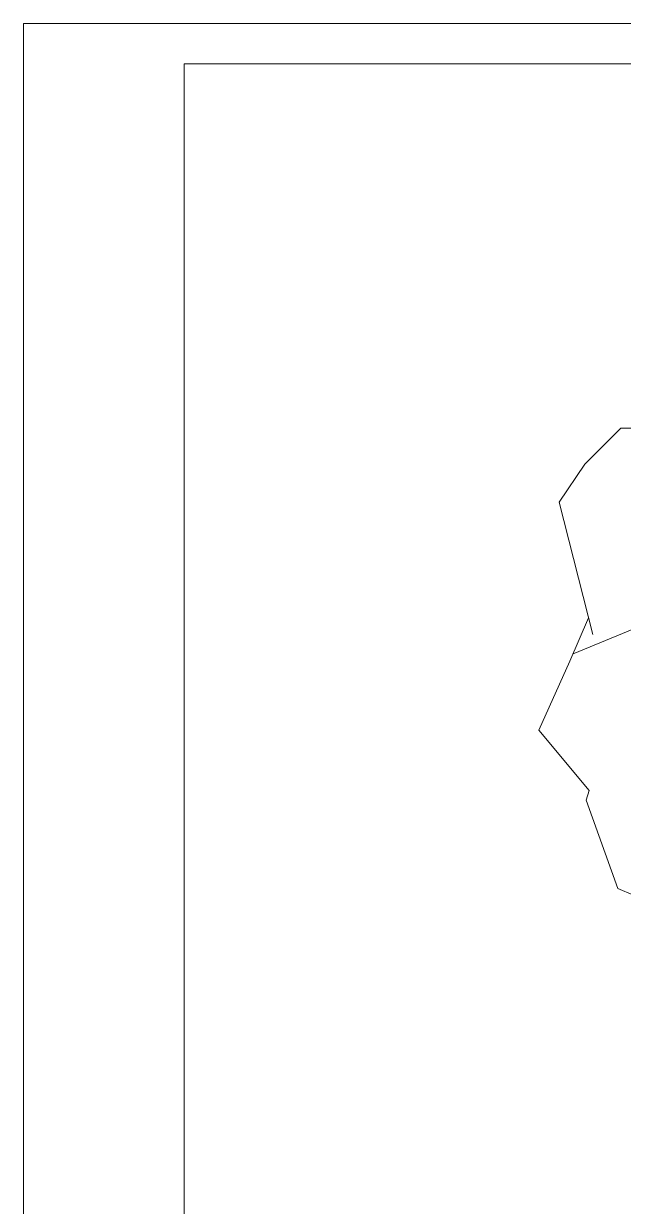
# Model space of a CAD drawing. Header units: feet. Extents: x -10410 to 374725, y -46422 to 88923.
# Drawn here: x 332781 to 340250, y -3260 to 11468 of the extents above; entities that cross this region are included whole.
import ezdxf

# ---------------------------------------------------------------- set-up
doc = ezdxf.new("R2010")
doc.units = ezdxf.units.FT
doc.header["$MEASUREMENT"] = 0
for name, color, linetype, lineweight in [('82323000_Ном._пера__1', 7, 'Continuous', 20), ('82323000_Ном._пера__120', 7, 'Continuous', 5), ('Конструктив - Перекрытия_Ном._пера__1', 7, 'Continuous', 20)]:
    doc.layers.add(name, color=color, linetype=linetype, lineweight=lineweight)

msp = doc.modelspace()

# ---------------------------------------------------------------- linework, layer by layer
at = {"layer": '82323000_Ном._пера__1', "linetype": 'Continuous'}
for p, q in [((374724.81799, 11468.10632), (332781.26988, 11468.10632)), ((332781.26988, 11468.10632), (332781.26988, -17907.21905)), ((374224.81799, 10968.10632), (334781.26988, 10968.10632))]:
    msp.add_line(p, q, dxfattribs=at)
at = {"layer": '82323000_Ном._пера__120', "linetype": 'Continuous'}
msp.add_line((334781.26988, 10968.10632), (334781.26988, -17407.21905), dxfattribs=at)
at = {"layer": 'Конструктив - Перекрытия_Ном._пера__1', "linetype": 'Continuous'}
for p, q in [((339771.10434, 5981.66569), (340219.14041, 6429.70176)), ((340219.14041, 6429.70176), (343287.76481, 6429.70176)), ((339449.87094, 5508.26909), (339771.10434, 5981.66569)), ((339868.6024, 3859.28536), (339449.87094, 5508.26909)), ((339585.12711, 3530.14758), (339815.00401, 4070.3583)), ((339623.36069, 3619.99651), (340717.89755, 4071.17227)), ((339196.26561, 2667.88949), (339585.12711, 3530.14758)), ((339825.68132, 1916.94793), (339196.26561, 2667.88949)), ((339785.00868, 1796.86679), (339825.68132, 1916.94793)), ((340179.50585, 697.9104), (339785.00868, 1796.86679)), ((340869.87589, 402.03752), (340179.50585, 697.9104))]:
    msp.add_line(p, q, dxfattribs=at)

doc.saveas('drawing.dxf')
